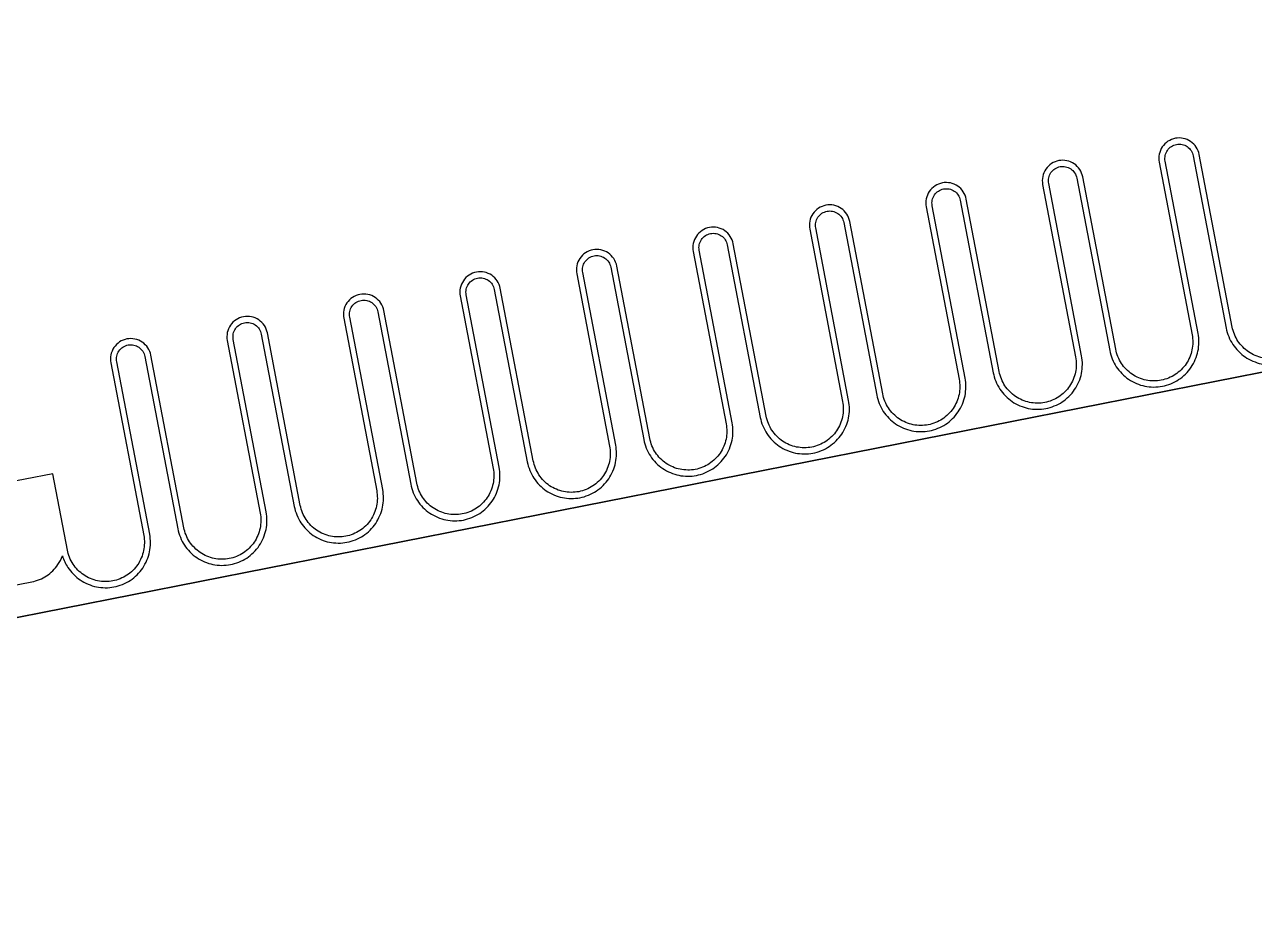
# Model space of a CAD drawing. Header units: millimetres. Extents: x -605 to 8012, y -2292 to 5879.
# Drawn here: x 668.1 to 818.7, y 1739.4 to 1846.6 of the extents above; entities that cross this region are included whole.
import ezdxf

# ---------------------------------------------------------------- set-up
doc = ezdxf.new("R2010")
doc.units = ezdxf.units.MM
doc.header["$LTSCALE"] = 5
doc.layers.get('0').update_dxf_attribs({"lineweight": 25})
doc.layers.add('Arestas Visíveis', color=7, linetype='Continuous', lineweight=35)

msp = doc.modelspace()

# ---------------------------------------------------------------- linework, layer by layer
for p, q in [((811.8267, 1808.75022), (807.79033, 1829.85582)), ((811.22802, 1830.51327), (815.2644, 1809.40767)), ((816.00105, 1809.54855), (811.96467, 1830.65415)), ((807.05368, 1829.71494), (811.09005, 1808.60934)), ((792.7884, 1826.98675), (796.82478, 1805.88116)), ((797.56143, 1806.02204), (793.52505, 1827.12763)), ((796.96275, 1827.78508), (800.99913, 1806.67949)), ((801.73578, 1806.82037), (797.6994, 1827.92596)), ((778.52313, 1824.25856), (782.55951, 1803.15297)), ((783.29615, 1803.29385), (779.25978, 1824.39944)), ((782.69748, 1825.05689), (786.73385, 1803.9513)), ((787.4705, 1804.09218), (783.43413, 1825.19777)), ((768.4322, 1822.32871), (772.46858, 1801.22311)), ((773.20523, 1801.36399), (769.16885, 1822.46959)), ((764.25786, 1821.53038), (768.29423, 1800.42478)), ((769.03088, 1800.56566), (764.99451, 1821.67126)), ((754.16693, 1819.60052), (758.2033, 1798.49493)), ((758.93995, 1798.63581), (754.90358, 1819.7414)), ((749.99258, 1818.80219), (754.02896, 1797.6966)), ((754.76561, 1797.83748), (750.72923, 1818.94307)), ((739.90166, 1816.87233), (743.93803, 1795.76674)), ((744.67468, 1795.90762), (740.6383, 1817.01321)), ((735.72731, 1816.074), (739.76368, 1794.96841)), ((740.50033, 1795.10929), (736.46396, 1816.21488)), ((721.46203, 1813.34582), (725.49841, 1792.24022)), ((726.23506, 1792.3811), (722.19868, 1813.4867)), ((725.63638, 1814.14415), (729.67276, 1793.03855)), ((730.40941, 1793.17943), (726.37303, 1814.28503)), ((707.19676, 1810.61763), (711.23314, 1789.51204)), ((711.96979, 1789.65292), (707.93341, 1810.75851)), ((711.37111, 1811.41596), (715.40748, 1790.31037)), ((716.14413, 1790.45125), (712.10776, 1811.55684)), ((701.87886, 1787.72306), (697.84248, 1808.82865)), ((692.93149, 1807.88944), (696.96786, 1786.78385)), ((697.70451, 1786.92473), (693.66814, 1808.03032)), ((697.10583, 1808.68777), (701.14221, 1787.58218)), ((682.84056, 1805.95959), (686.87693, 1784.85399)), ((687.61358, 1784.99487), (683.57721, 1806.10047)), ((678.66621, 1805.16126), (682.70406, 1784.04797)), ((683.44071, 1784.18885), (679.40286, 1805.30214)), ((671.56604, 1791.58589), (664.19955, 1790.17707)), ((673.34978, 1782.25899), (671.56604, 1791.58589)), ((574.71196, 1760.33632), (669.00308, 1778.36918))]:
    msp.add_line(p, q)
for points, knots in [([(811.96467, 1830.65415), (811.90672, 1830.95719), (811.76756, 1831.30028), (811.42854, 1831.81587), (811.16868, 1832.0796), (810.65815, 1832.4262), (810.31715, 1832.57041), (809.71284, 1832.69526), (809.34261, 1832.698), (809.03957, 1832.64004), (808.73653, 1832.58208), (808.39343, 1832.44293), (807.87784, 1832.1039), (807.61412, 1831.84404), (807.26751, 1831.33352), (807.12331, 1830.99251), (806.99846, 1830.38821), (806.99572, 1830.01798), (807.05368, 1829.71494)], [0.2221444022, 0.2221444022, 0.2221444022, 0.2221444022, 0.2406564375, 0.2406564375, 0.2591684717, 0.2591684717, 0.2776805044, 0.2776805044, 0.2961925361, 0.2961925361, 0.2961925361, 0.3147045678, 0.3147045678, 0.3332166006, 0.3332166006, 0.3517286347, 0.3517286347, 0.37024067, 0.37024067, 0.37024067, 0.37024067]), ([(807.79033, 1829.85582), (807.74976, 1830.06795), (807.75167, 1830.32711), (807.83907, 1830.75012), (807.94001, 1830.98882), (808.18263, 1831.34619), (808.36724, 1831.52809), (808.72816, 1831.76541), (808.96832, 1831.86282), (809.18045, 1831.90339), (809.39258, 1831.94396), (809.65174, 1831.94205), (810.07476, 1831.85465), (810.31346, 1831.75371), (810.67083, 1831.51108), (810.85273, 1831.32647), (811.09005, 1830.96556), (811.18746, 1830.72539), (811.22802, 1830.51327)], [0.1555010815, 0.1555010815, 0.1555010815, 0.1555010815, 0.1684595062, 0.1684595062, 0.1814179302, 0.1814179302, 0.1943763531, 0.1943763531, 0.2073347753, 0.2073347753, 0.2073347753, 0.2202931975, 0.2202931975, 0.2332516204, 0.2332516204, 0.2462100443, 0.2462100443, 0.259168469, 0.259168469, 0.259168469, 0.259168469]), ([(797.6994, 1827.92596), (797.64144, 1828.229), (797.50229, 1828.5721), (797.16326, 1829.08769), (796.9034, 1829.35141), (796.39288, 1829.69802), (796.05187, 1829.84222), (795.44757, 1829.96707), (795.07734, 1829.96981), (794.7743, 1829.91185), (794.47125, 1829.8539), (794.12816, 1829.71474), (793.61257, 1829.37572), (793.34884, 1829.11586), (793.00224, 1828.60533), (792.85803, 1828.26433), (792.73318, 1827.66002), (792.73045, 1827.28979), (792.7884, 1826.98675)], [0.2221444022, 0.2221444022, 0.2221444022, 0.2221444022, 0.2406564375, 0.2406564375, 0.2591684717, 0.2591684717, 0.2776805044, 0.2776805044, 0.2961925361, 0.2961925361, 0.2961925361, 0.3147045678, 0.3147045678, 0.3332166006, 0.3332166006, 0.3517286347, 0.3517286347, 0.37024067, 0.37024067, 0.37024067, 0.37024067]), ([(793.52505, 1827.12763), (793.48448, 1827.33976), (793.4864, 1827.59892), (793.57379, 1828.02194), (793.67474, 1828.26064), (793.91736, 1828.61801), (794.10197, 1828.79991), (794.46288, 1829.03723), (794.70305, 1829.13463), (794.91518, 1829.1752), (795.12731, 1829.21577), (795.38647, 1829.21386), (795.80948, 1829.12646), (796.04818, 1829.02552), (796.40555, 1828.7829), (796.58745, 1828.59829), (796.82477, 1828.23737), (796.92218, 1827.99721), (796.96275, 1827.78508)], [0.1555010815, 0.1555010815, 0.1555010815, 0.1555010815, 0.1684595062, 0.1684595062, 0.1814179302, 0.1814179302, 0.1943763531, 0.1943763531, 0.2073347753, 0.2073347753, 0.2073347753, 0.2202931975, 0.2202931975, 0.2332516204, 0.2332516204, 0.2462100443, 0.2462100443, 0.259168469, 0.259168469, 0.259168469, 0.259168469]), ([(783.43413, 1825.19777), (783.37617, 1825.50082), (783.23702, 1825.84391), (782.89799, 1826.3595), (782.63813, 1826.62323), (782.1276, 1826.96983), (781.7866, 1827.11404), (781.18229, 1827.23889), (780.81206, 1827.24162), (780.50902, 1827.18367), (780.20598, 1827.12571), (779.86289, 1826.98656), (779.3473, 1826.64753), (779.08357, 1826.38767), (778.73697, 1825.87714), (778.59276, 1825.53614), (778.46791, 1824.93183), (778.46517, 1824.5616), (778.52313, 1824.25856)], [0.2221444022, 0.2221444022, 0.2221444022, 0.2221444022, 0.2406564375, 0.2406564375, 0.2591684717, 0.2591684717, 0.2776805044, 0.2776805044, 0.2961925361, 0.2961925361, 0.2961925361, 0.3147045678, 0.3147045678, 0.3332166006, 0.3332166006, 0.3517286347, 0.3517286347, 0.37024067, 0.37024067, 0.37024067, 0.37024067]), ([(779.25978, 1824.39944), (779.21921, 1824.61157), (779.22112, 1824.87073), (779.30852, 1825.29375), (779.40946, 1825.53245), (779.65209, 1825.88982), (779.8367, 1826.07172), (780.19761, 1826.30904), (780.43777, 1826.40645), (780.6499, 1826.44702), (780.86203, 1826.48759), (781.12119, 1826.48567), (781.54421, 1826.39828), (781.78291, 1826.29733), (782.14028, 1826.05471), (782.32218, 1825.8701), (782.5595, 1825.50919), (782.65691, 1825.26902), (782.69748, 1825.05689)], [0.1555010815, 0.1555010815, 0.1555010815, 0.1555010815, 0.1684595062, 0.1684595062, 0.1814179302, 0.1814179302, 0.1943763531, 0.1943763531, 0.2073347753, 0.2073347753, 0.2073347753, 0.2202931975, 0.2202931975, 0.2332516204, 0.2332516204, 0.2462100443, 0.2462100443, 0.259168469, 0.259168469, 0.259168469, 0.259168469]), ([(769.16885, 1822.46959), (769.1109, 1822.77263), (768.97174, 1823.11572), (768.63272, 1823.63131), (768.37286, 1823.89504), (767.86233, 1824.24164), (767.52133, 1824.38585), (766.91702, 1824.5107), (766.54679, 1824.51344), (766.24375, 1824.45548), (765.94071, 1824.39752), (765.59761, 1824.25837), (765.08202, 1823.91934), (764.8183, 1823.65948), (764.47169, 1823.14896), (764.32748, 1822.80795), (764.20263, 1822.20365), (764.1999, 1821.83342), (764.25786, 1821.53038)], [0.2221444022, 0.2221444022, 0.2221444022, 0.2221444022, 0.2406564375, 0.2406564375, 0.2591684717, 0.2591684717, 0.2776805044, 0.2776805044, 0.2961925361, 0.2961925361, 0.2961925361, 0.3147045678, 0.3147045678, 0.3332166006, 0.3332166006, 0.3517286347, 0.3517286347, 0.37024067, 0.37024067, 0.37024067, 0.37024067]), ([(764.99451, 1821.67126), (764.95394, 1821.88339), (764.95585, 1822.14255), (765.04325, 1822.56556), (765.14419, 1822.80426), (765.38681, 1823.16163), (765.57142, 1823.34353), (765.93233, 1823.58085), (766.1725, 1823.67826), (766.38463, 1823.71883), (766.59676, 1823.7594), (766.85592, 1823.75749), (767.27893, 1823.67009), (767.51764, 1823.56915), (767.87501, 1823.32652), (768.05691, 1823.14191), (768.29423, 1822.781), (768.39163, 1822.54083), (768.4322, 1822.32871)], [0.1555010815, 0.1555010815, 0.1555010815, 0.1555010815, 0.1684595062, 0.1684595062, 0.1814179302, 0.1814179302, 0.1943763531, 0.1943763531, 0.2073347753, 0.2073347753, 0.2073347753, 0.2202931975, 0.2202931975, 0.2332516204, 0.2332516204, 0.2462100443, 0.2462100443, 0.259168469, 0.259168469, 0.259168469, 0.259168469]), ([(754.90358, 1819.7414), (754.84562, 1820.04444), (754.70647, 1820.38754), (754.36744, 1820.90313), (754.10758, 1821.16685), (753.59705, 1821.51346), (753.25605, 1821.65766), (752.65175, 1821.78251), (752.28152, 1821.78525), (751.97847, 1821.72729), (751.67543, 1821.66934), (751.33234, 1821.53018), (750.81675, 1821.19116), (750.55302, 1820.9313), (750.20642, 1820.42077), (750.06221, 1820.07977), (749.93736, 1819.47546), (749.93463, 1819.10523), (749.99258, 1818.80219)], [0.2221444022, 0.2221444022, 0.2221444022, 0.2221444022, 0.2406564375, 0.2406564375, 0.2591684717, 0.2591684717, 0.2776805044, 0.2776805044, 0.2961925361, 0.2961925361, 0.2961925361, 0.3147045678, 0.3147045678, 0.3332166006, 0.3332166006, 0.3517286347, 0.3517286347, 0.37024067, 0.37024067, 0.37024067, 0.37024067]), ([(750.72923, 1818.94307), (750.68866, 1819.1552), (750.69058, 1819.41436), (750.77797, 1819.83738), (750.87892, 1820.07608), (751.12154, 1820.43345), (751.30615, 1820.61535), (751.66706, 1820.85267), (751.90723, 1820.95007), (752.11936, 1820.99064), (752.33149, 1821.03121), (752.59065, 1821.0293), (753.01366, 1820.9419), (753.25236, 1820.84096), (753.60973, 1820.59834), (753.79163, 1820.41373), (754.02895, 1820.05281), (754.12636, 1819.81265), (754.16693, 1819.60052)], [0.1555010815, 0.1555010815, 0.1555010815, 0.1555010815, 0.1684595062, 0.1684595062, 0.1814179302, 0.1814179302, 0.1943763531, 0.1943763531, 0.2073347753, 0.2073347753, 0.2073347753, 0.2202931975, 0.2202931975, 0.2332516204, 0.2332516204, 0.2462100443, 0.2462100443, 0.259168469, 0.259168469, 0.259168469, 0.259168469]), ([(740.6383, 1817.01321), (740.58035, 1817.31626), (740.44119, 1817.65935), (740.10217, 1818.17494), (739.84231, 1818.43867), (739.33178, 1818.78527), (738.99078, 1818.92948), (738.38647, 1819.05433), (738.01624, 1819.05706), (737.7132, 1818.99911), (737.41016, 1818.94115), (737.06706, 1818.802), (736.55147, 1818.46297), (736.28775, 1818.20311), (735.94114, 1817.69258), (735.79694, 1817.35158), (735.67209, 1816.74727), (735.66935, 1816.37704), (735.72731, 1816.074)], [0.2221444022, 0.2221444022, 0.2221444022, 0.2221444022, 0.2406564375, 0.2406564375, 0.2591684717, 0.2591684717, 0.2776805044, 0.2776805044, 0.2961925361, 0.2961925361, 0.2961925361, 0.3147045678, 0.3147045678, 0.3332166006, 0.3332166006, 0.3517286347, 0.3517286347, 0.37024067, 0.37024067, 0.37024067, 0.37024067]), ([(736.46396, 1816.21488), (736.42339, 1816.42701), (736.4253, 1816.68617), (736.5127, 1817.10919), (736.61364, 1817.34789), (736.85627, 1817.70526), (737.04087, 1817.88716), (737.40179, 1818.12448), (737.64195, 1818.22189), (737.85408, 1818.26246), (738.06621, 1818.30303), (738.32537, 1818.30111), (738.74839, 1818.21372), (738.98709, 1818.11277), (739.34446, 1817.87015), (739.52636, 1817.68554), (739.76368, 1817.32463), (739.86109, 1817.08446), (739.90166, 1816.87233)], [0.1555010815, 0.1555010815, 0.1555010815, 0.1555010815, 0.1684595062, 0.1684595062, 0.1814179302, 0.1814179302, 0.1943763531, 0.1943763531, 0.2073347753, 0.2073347753, 0.2073347753, 0.2202931979, 0.2202931979, 0.2332516212, 0.2332516212, 0.2462100447, 0.2462100447, 0.259168469, 0.259168469, 0.259168469, 0.259168469]), ([(726.37303, 1814.28503), (726.31507, 1814.58807), (726.17592, 1814.93116), (725.83689, 1815.44675), (725.57703, 1815.71048), (725.06651, 1816.05708), (724.7255, 1816.20129), (724.1212, 1816.32614), (723.75097, 1816.32888), (723.44793, 1816.27092), (723.14488, 1816.21296), (722.80179, 1816.07381), (722.2862, 1815.73478), (722.02247, 1815.47492), (721.67587, 1814.9644), (721.53166, 1814.62339), (721.40681, 1814.01909), (721.40408, 1813.64886), (721.46203, 1813.34582)], [0.2221444022, 0.2221444022, 0.2221444022, 0.2221444022, 0.2406564375, 0.2406564375, 0.2591684717, 0.2591684717, 0.2776805044, 0.2776805044, 0.2961925361, 0.2961925361, 0.2961925361, 0.3147045678, 0.3147045678, 0.3332166006, 0.3332166006, 0.3517286347, 0.3517286347, 0.37024067, 0.37024067, 0.37024067, 0.37024067]), ([(722.19868, 1813.4867), (722.15811, 1813.69883), (722.16003, 1813.95799), (722.24742, 1814.381), (722.34837, 1814.6197), (722.59099, 1814.97707), (722.7756, 1815.15897), (723.13651, 1815.39629), (723.37668, 1815.4937), (723.58881, 1815.53427), (723.80094, 1815.57484), (724.0601, 1815.57293), (724.48311, 1815.48553), (724.72181, 1815.38459), (725.07918, 1815.14196), (725.26109, 1814.95735), (725.4984, 1814.59644), (725.59581, 1814.35627), (725.63638, 1814.14415)], [0.1555010815, 0.1555010815, 0.1555010815, 0.1555010815, 0.1684595062, 0.1684595062, 0.1814179302, 0.1814179302, 0.1943763531, 0.1943763531, 0.2073347753, 0.2073347753, 0.2073347753, 0.2202931975, 0.2202931975, 0.2332516204, 0.2332516204, 0.2462100443, 0.2462100443, 0.259168469, 0.259168469, 0.259168469, 0.259168469]), ([(712.10776, 1811.55684), (712.0498, 1811.85988), (711.91065, 1812.20298), (711.57162, 1812.71857), (711.31176, 1812.98229), (710.80123, 1813.3289), (710.46023, 1813.4731), (709.85592, 1813.59795), (709.48569, 1813.60069), (709.18265, 1813.54273), (708.87961, 1813.48478), (708.53652, 1813.34562), (708.02093, 1813.0066), (707.7572, 1812.74674), (707.4106, 1812.23621), (707.26639, 1811.89521), (707.14154, 1811.2909), (707.1388, 1810.92067), (707.19676, 1810.61763)], [0.2221444022, 0.2221444022, 0.2221444022, 0.2221444022, 0.2406564375, 0.2406564375, 0.2591684717, 0.2591684717, 0.2776805044, 0.2776805044, 0.2961925361, 0.2961925361, 0.2961925361, 0.3147045678, 0.3147045678, 0.3332166006, 0.3332166006, 0.3517286347, 0.3517286347, 0.37024067, 0.37024067, 0.37024067, 0.37024067]), ([(707.93341, 1810.75851), (707.89284, 1810.97064), (707.89475, 1811.2298), (707.98215, 1811.65282), (708.08309, 1811.89152), (708.32572, 1812.24889), (708.51033, 1812.43079), (708.87124, 1812.66811), (709.11141, 1812.76551), (709.32353, 1812.80608), (709.53566, 1812.84665), (709.79482, 1812.84474), (710.21784, 1812.75734), (710.45654, 1812.6564), (710.81391, 1812.41378), (710.99581, 1812.22917), (711.23313, 1811.86825), (711.33054, 1811.62809), (711.37111, 1811.41596)], [0.1555010815, 0.1555010815, 0.1555010815, 0.1555010815, 0.1684595062, 0.1684595062, 0.1814179302, 0.1814179302, 0.1943763531, 0.1943763531, 0.2073347753, 0.2073347753, 0.2073347753, 0.2202931975, 0.2202931975, 0.2332516204, 0.2332516204, 0.2462100443, 0.2462100443, 0.259168469, 0.259168469, 0.259168469, 0.259168469]), ([(697.84248, 1808.82865), (697.78453, 1809.1317), (697.64537, 1809.47479), (697.30635, 1809.99038), (697.04649, 1810.25411), (696.53596, 1810.60071), (696.19496, 1810.74492), (695.59065, 1810.86977), (695.22042, 1810.8725), (694.91738, 1810.81455), (694.61434, 1810.75659), (694.27124, 1810.61744), (693.75565, 1810.27841), (693.49193, 1810.01855), (693.14532, 1809.50802), (693.00111, 1809.16702), (692.87626, 1808.56271), (692.87353, 1808.19248), (692.93149, 1807.88944)], [0.2221444022, 0.2221444022, 0.2221444022, 0.2221444022, 0.2406564375, 0.2406564375, 0.2591684717, 0.2591684717, 0.2776805044, 0.2776805044, 0.2961925361, 0.2961925361, 0.2961925361, 0.3147045678, 0.3147045678, 0.3332166006, 0.3332166006, 0.3517286347, 0.3517286347, 0.37024067, 0.37024067, 0.37024067, 0.37024067]), ([(815.2644, 1809.40767), (815.39218, 1808.73954), (815.69898, 1807.9831), (816.44646, 1806.84634), (817.01938, 1806.26489), (818.14497, 1805.50071), (818.8968, 1805.18277), (820.22915, 1804.9075), (821.04542, 1804.90147), (822.38169, 1805.15703), (823.13813, 1805.46383), (824.27489, 1806.21131), (824.85634, 1806.78423), (825.62052, 1807.90983), (825.93846, 1808.66166), (826.21373, 1809.99401), (826.21976, 1810.81028), (826.09198, 1811.47841)], [0.1632585114, 0.1632585114, 0.1632585114, 0.1632585114, 0.2040731471, 0.2040731471, 0.2448877788, 0.2448877788, 0.2857024047, 0.2857024047, 0.3265170254, 0.3265170254, 0.367331646, 0.367331646, 0.4081462719, 0.4081462719, 0.4489609036, 0.4489609036, 0.4897755393, 0.4897755393, 0.4897755393, 0.4897755393]), ([(825.35533, 1811.33753), (825.46572, 1810.76031), (825.46051, 1810.05511), (825.2227, 1808.90405), (824.94802, 1808.25452), (824.28782, 1807.28209), (823.78549, 1806.78712), (822.80341, 1806.14135), (822.1499, 1805.87629), (820.99545, 1805.65551), (820.29025, 1805.66072), (819.13919, 1805.89853), (818.48967, 1806.17321), (817.51723, 1806.83341), (817.02226, 1807.33574), (816.3765, 1808.31782), (816.11144, 1808.97133), (816.00105, 1809.54855)], [0.1410440705, 0.1410440705, 0.1410440705, 0.1410440705, 0.1763050948, 0.1763050948, 0.2115661156, 0.2115661156, 0.2468271314, 0.2468271314, 0.2820881428, 0.2820881428, 0.3173491542, 0.3173491542, 0.3526101701, 0.3526101701, 0.3878711909, 0.3878711909, 0.4231322152, 0.4231322152, 0.4231322152, 0.4231322152]), ([(693.66814, 1808.03032), (693.62757, 1808.24245), (693.62948, 1808.50161), (693.71688, 1808.92463), (693.81782, 1809.16333), (694.06044, 1809.5207), (694.24505, 1809.7026), (694.60596, 1809.93992), (694.84613, 1810.03733), (695.05826, 1810.0779), (695.27039, 1810.11847), (695.52955, 1810.11655), (695.95256, 1810.02916), (696.19127, 1809.92821), (696.54864, 1809.68559), (696.73054, 1809.50098), (696.96786, 1809.14007), (697.06526, 1808.8999), (697.10583, 1808.68777)], [0.1555010815, 0.1555010815, 0.1555010815, 0.1555010815, 0.1684595062, 0.1684595062, 0.1814179302, 0.1814179302, 0.1943763531, 0.1943763531, 0.2073347753, 0.2073347753, 0.2073347753, 0.2202931975, 0.2202931975, 0.2332516204, 0.2332516204, 0.2462100443, 0.2462100443, 0.259168469, 0.259168469, 0.259168469, 0.259168469]), ([(800.99913, 1806.67949), (801.1269, 1806.01135), (801.43371, 1805.25491), (802.18118, 1804.11815), (802.75411, 1803.5367), (803.8797, 1802.77252), (804.63153, 1802.45458), (805.96388, 1802.17931), (806.78015, 1802.17329), (808.11642, 1802.42884), (808.87286, 1802.73565), (810.00962, 1803.48312), (810.59107, 1804.05605), (811.35525, 1805.18164), (811.67319, 1805.93347), (811.94845, 1807.26582), (811.95448, 1808.08209), (811.8267, 1808.75022)], [0.1632585114, 0.1632585114, 0.1632585114, 0.1632585114, 0.2040731471, 0.2040731471, 0.2448877788, 0.2448877788, 0.2857024047, 0.2857024047, 0.3265170254, 0.3265170254, 0.367331646, 0.367331646, 0.4081462719, 0.4081462719, 0.4489609036, 0.4489609036, 0.4897755393, 0.4897755393, 0.4897755393, 0.4897755393]), ([(683.57721, 1806.10047), (683.51925, 1806.40351), (683.3801, 1806.7466), (683.04107, 1807.26219), (682.78121, 1807.52592), (682.27068, 1807.87252), (681.92968, 1808.01673), (681.32538, 1808.14158), (680.95515, 1808.14432), (680.6521, 1808.08636), (680.34906, 1808.0284), (680.00597, 1807.88925), (679.49038, 1807.55022), (679.22665, 1807.29036), (678.88005, 1806.77984), (678.73584, 1806.43883), (678.61099, 1805.83453), (678.60826, 1805.4643), (678.66621, 1805.16126)], [0.2221444022, 0.2221444022, 0.2221444022, 0.2221444022, 0.2406564375, 0.2406564375, 0.2591684717, 0.2591684717, 0.2776805044, 0.2776805044, 0.2961925361, 0.2961925361, 0.2961925361, 0.3147045678, 0.3147045678, 0.3332166006, 0.3332166006, 0.3517286347, 0.3517286347, 0.37024067, 0.37024067, 0.37024067, 0.37024067]), ([(679.40286, 1805.30214), (679.36229, 1805.51427), (679.36421, 1805.77343), (679.4516, 1806.19644), (679.55255, 1806.43514), (679.79517, 1806.79251), (679.97978, 1806.97441), (680.34069, 1807.21173), (680.58086, 1807.30914), (680.79299, 1807.34971), (681.00512, 1807.39028), (681.26428, 1807.38837), (681.68729, 1807.30097), (681.92599, 1807.20003), (682.28336, 1806.9574), (682.46526, 1806.77279), (682.70258, 1806.41188), (682.79999, 1806.17171), (682.84056, 1805.95959)], [0.1555010815, 0.1555010815, 0.1555010815, 0.1555010815, 0.1684595062, 0.1684595062, 0.1814179302, 0.1814179302, 0.1943763531, 0.1943763531, 0.2073347753, 0.2073347753, 0.2073347753, 0.2202931975, 0.2202931975, 0.2332516204, 0.2332516204, 0.2462100443, 0.2462100443, 0.259168469, 0.259168469, 0.259168469, 0.259168469]), ([(811.09005, 1808.60934), (811.20045, 1808.03212), (811.19524, 1807.32692), (810.95743, 1806.17586), (810.68275, 1805.52633), (810.02255, 1804.5539), (809.52022, 1804.05893), (808.53814, 1803.41316), (807.88462, 1803.14811), (806.73018, 1802.92732), (806.02498, 1802.93253), (804.87392, 1803.17034), (804.22439, 1803.44502), (803.25196, 1804.10522), (802.75699, 1804.60755), (802.11122, 1805.58963), (801.84617, 1806.24315), (801.73578, 1806.82037)], [0.1410440705, 0.1410440705, 0.1410440705, 0.1410440705, 0.1763050948, 0.1763050948, 0.2115661156, 0.2115661156, 0.2468271314, 0.2468271314, 0.2820881428, 0.2820881428, 0.3173491542, 0.3173491542, 0.3526101701, 0.3526101701, 0.3878711909, 0.3878711909, 0.4231322152, 0.4231322152, 0.4231322152, 0.4231322152]), ([(786.73385, 1803.9513), (786.86163, 1803.28316), (787.16843, 1802.52672), (787.91591, 1801.38997), (788.48884, 1800.80851), (789.61443, 1800.04433), (790.36626, 1799.72639), (791.6986, 1799.45113), (792.51488, 1799.4451), (793.85114, 1799.70066), (794.60759, 1800.00746), (795.74434, 1800.75493), (796.32579, 1801.32786), (797.08997, 1802.45345), (797.40792, 1803.20528), (797.68318, 1804.53763), (797.68921, 1805.3539), (797.56143, 1806.02204)], [0.1632585114, 0.1632585114, 0.1632585114, 0.1632585114, 0.2040731471, 0.2040731471, 0.2448877788, 0.2448877788, 0.2857024047, 0.2857024047, 0.3265170254, 0.3265170254, 0.367331646, 0.367331646, 0.4081462719, 0.4081462719, 0.4489609036, 0.4489609036, 0.4897755393, 0.4897755393, 0.4897755393, 0.4897755393]), ([(796.82478, 1805.88116), (796.93517, 1805.30393), (796.92996, 1804.59873), (796.69215, 1803.44767), (796.41747, 1802.79815), (795.75728, 1801.82571), (795.25494, 1801.33074), (794.27286, 1800.68498), (793.61935, 1800.41992), (792.46491, 1800.19914), (791.7597, 1800.20434), (790.60865, 1800.44215), (789.95912, 1800.71683), (788.98669, 1801.37703), (788.49172, 1801.87937), (787.84595, 1802.86144), (787.58089, 1803.51496), (787.4705, 1804.09218)], [0.1410440705, 0.1410440705, 0.1410440705, 0.1410440705, 0.1763050948, 0.1763050948, 0.2115661156, 0.2115661156, 0.2468271314, 0.2468271314, 0.2820881428, 0.2820881428, 0.3173491542, 0.3173491542, 0.3526101701, 0.3526101701, 0.3878711909, 0.3878711909, 0.4231322152, 0.4231322152, 0.4231322152, 0.4231322152]), ([(772.46858, 1801.22311), (772.59636, 1800.55498), (772.90316, 1799.79854), (773.65063, 1798.66178), (774.22356, 1798.08033), (775.34915, 1797.31615), (776.10098, 1796.99821), (777.43333, 1796.72294), (778.2496, 1796.71691), (779.58587, 1796.97247), (780.34231, 1797.27927), (781.47907, 1798.02675), (782.06052, 1798.59967), (782.8247, 1799.72527), (783.14264, 1800.4771), (783.41791, 1801.80945), (783.42393, 1802.62572), (783.29615, 1803.29385)], [0.1632585114, 0.1632585114, 0.1632585114, 0.1632585114, 0.2040731471, 0.2040731471, 0.2448877788, 0.2448877788, 0.2857024047, 0.2857024047, 0.3265170254, 0.3265170254, 0.367331646, 0.367331646, 0.4081462719, 0.4081462719, 0.4489609036, 0.4489609036, 0.4897755393, 0.4897755393, 0.4897755393, 0.4897755393]), ([(782.55951, 1803.15297), (782.6699, 1802.57575), (782.66469, 1801.87055), (782.42688, 1800.71949), (782.1522, 1800.06996), (781.492, 1799.09753), (780.98967, 1798.60256), (780.00759, 1797.95679), (779.35408, 1797.69173), (778.19963, 1797.47095), (777.49443, 1797.47616), (776.34337, 1797.71397), (775.69384, 1797.98865), (774.72141, 1798.64885), (774.22644, 1799.15118), (773.58068, 1800.13326), (773.31562, 1800.78677), (773.20523, 1801.36399)], [0.1410440705, 0.1410440705, 0.1410440705, 0.1410440705, 0.1763050948, 0.1763050948, 0.2115661156, 0.2115661156, 0.2468271314, 0.2468271314, 0.2820881428, 0.2820881428, 0.3173491542, 0.3173491542, 0.3526101701, 0.3526101701, 0.3878711909, 0.3878711909, 0.4231322152, 0.4231322152, 0.4231322152, 0.4231322152]), ([(758.2033, 1798.49493), (758.33108, 1797.82679), (758.63789, 1797.07035), (759.38536, 1795.93359), (759.95829, 1795.35214), (761.08388, 1794.58796), (761.83571, 1794.27002), (763.16806, 1793.99475), (763.98433, 1793.98873), (765.3206, 1794.24428), (766.07704, 1794.55109), (767.21379, 1795.29856), (767.79525, 1795.87149), (768.55943, 1796.99708), (768.87737, 1797.74891), (769.15263, 1799.08126), (769.15866, 1799.89753), (769.03088, 1800.56566)], [0.1632585114, 0.1632585114, 0.1632585114, 0.1632585114, 0.2040731471, 0.2040731471, 0.2448877788, 0.2448877788, 0.2857024047, 0.2857024047, 0.3265170254, 0.3265170254, 0.367331646, 0.367331646, 0.4081462719, 0.4081462719, 0.4489609036, 0.4489609036, 0.4897755393, 0.4897755393, 0.4897755393, 0.4897755393]), ([(768.29423, 1800.42478), (768.40462, 1799.84756), (768.39942, 1799.14236), (768.16161, 1797.9913), (767.88693, 1797.34177), (767.22673, 1796.36934), (766.72439, 1795.87437), (765.74232, 1795.2286), (765.0888, 1794.96355), (763.93436, 1794.74276), (763.22916, 1794.74797), (762.0781, 1794.98578), (761.42857, 1795.26046), (760.45614, 1795.92066), (759.96117, 1796.42299), (759.3154, 1797.40507), (759.05035, 1798.05859), (758.93995, 1798.63581)], [0.1410440705, 0.1410440705, 0.1410440705, 0.1410440705, 0.1763050948, 0.1763050948, 0.2115661156, 0.2115661156, 0.2468271314, 0.2468271314, 0.2820881428, 0.2820881428, 0.3173491542, 0.3173491542, 0.3526101701, 0.3526101701, 0.3878711909, 0.3878711909, 0.4231322152, 0.4231322152, 0.4231322152, 0.4231322152]), ([(743.93803, 1795.76674), (744.06581, 1795.0986), (744.37261, 1794.34216), (745.12009, 1793.20541), (745.69301, 1792.62395), (746.8186, 1791.85977), (747.57043, 1791.54183), (748.90278, 1791.26657), (749.71905, 1791.26054), (751.05532, 1791.5161), (751.81176, 1791.8229), (752.94852, 1792.57037), (753.52997, 1793.1433), (754.29415, 1794.26889), (754.61209, 1795.02072), (754.88736, 1796.35307), (754.89339, 1797.16934), (754.76561, 1797.83748)], [0.1632585114, 0.1632585114, 0.1632585114, 0.1632585114, 0.2040731471, 0.2040731471, 0.2448877788, 0.2448877788, 0.2857024047, 0.2857024047, 0.3265170254, 0.3265170254, 0.367331646, 0.367331646, 0.4081462719, 0.4081462719, 0.4489609036, 0.4489609036, 0.4897755393, 0.4897755393, 0.4897755393, 0.4897755393]), ([(754.02896, 1797.6966), (754.13935, 1797.11937), (754.13414, 1796.41417), (753.89633, 1795.26311), (753.62165, 1794.61359), (752.96145, 1793.64115), (752.45912, 1793.14618), (751.47704, 1792.50042), (750.82353, 1792.23536), (749.66908, 1792.01458), (748.96388, 1792.01978), (747.81282, 1792.25759), (747.1633, 1792.53227), (746.19086, 1793.19247), (745.69589, 1793.69481), (745.05013, 1794.67688), (744.78507, 1795.3304), (744.67468, 1795.90762)], [0.1410440705, 0.1410440705, 0.1410440705, 0.1410440705, 0.1763050927, 0.1763050927, 0.2115661115, 0.2115661115, 0.2468271294, 0.2468271294, 0.2820881428, 0.2820881428, 0.3173491542, 0.3173491542, 0.3526101701, 0.3526101701, 0.3878711909, 0.3878711909, 0.4231322152, 0.4231322152, 0.4231322152, 0.4231322152]), ([(729.67276, 1793.03855), (729.80053, 1792.37042), (730.10734, 1791.61398), (730.85481, 1790.47722), (731.42774, 1789.89577), (732.55333, 1789.13159), (733.30516, 1788.81365), (734.63751, 1788.53838), (735.45378, 1788.53235), (736.79005, 1788.78791), (737.54649, 1789.09471), (738.68325, 1789.84219), (739.2647, 1790.41511), (740.02888, 1791.54071), (740.34682, 1792.29254), (740.62208, 1793.62489), (740.62811, 1794.44116), (740.50033, 1795.10929)], [0.1632585114, 0.1632585114, 0.1632585114, 0.1632585114, 0.2040731471, 0.2040731471, 0.2448877788, 0.2448877788, 0.2857024047, 0.2857024047, 0.3265170254, 0.3265170254, 0.367331646, 0.367331646, 0.4081462719, 0.4081462719, 0.4489609036, 0.4489609036, 0.4897755393, 0.4897755393, 0.4897755393, 0.4897755393]), ([(739.76368, 1794.96841), (739.87408, 1794.39119), (739.86887, 1793.68599), (739.63106, 1792.53493), (739.35638, 1791.8854), (738.69618, 1790.91297), (738.19385, 1790.418), (737.21177, 1789.77223), (736.55825, 1789.50717), (735.40381, 1789.28639), (734.69861, 1789.2916), (733.54755, 1789.52941), (732.89802, 1789.80409), (731.92559, 1790.46429), (731.43062, 1790.96662), (730.78486, 1791.9487), (730.5198, 1792.60221), (730.40941, 1793.17943)], [0.1410440705, 0.1410440705, 0.1410440705, 0.1410440705, 0.1763050927, 0.1763050927, 0.2115661115, 0.2115661115, 0.2468271294, 0.2468271294, 0.2820881428, 0.2820881428, 0.3173491542, 0.3173491542, 0.3526101701, 0.3526101701, 0.3878711909, 0.3878711909, 0.4231322152, 0.4231322152, 0.4231322152, 0.4231322152]), ([(715.40748, 1790.31037), (715.53526, 1789.64223), (715.84207, 1788.88579), (716.58954, 1787.74903), (717.16247, 1787.16758), (718.28806, 1786.4034), (719.03989, 1786.08546), (720.37224, 1785.81019), (721.18851, 1785.80417), (722.52477, 1786.05972), (723.28122, 1786.36653), (724.41797, 1787.114), (724.99942, 1787.68693), (725.7636, 1788.81252), (726.08155, 1789.56435), (726.35681, 1790.8967), (726.36284, 1791.71297), (726.23506, 1792.3811)], [0.1632585114, 0.1632585114, 0.1632585114, 0.1632585114, 0.2040731471, 0.2040731471, 0.2448877788, 0.2448877788, 0.2857024047, 0.2857024047, 0.3265170254, 0.3265170254, 0.367331646, 0.367331646, 0.4081462719, 0.4081462719, 0.4489609036, 0.4489609036, 0.4897755393, 0.4897755393, 0.4897755393, 0.4897755393]), ([(725.49841, 1792.24022), (725.6088, 1791.663), (725.60359, 1790.9578), (725.36578, 1789.80674), (725.0911, 1789.15721), (724.43091, 1788.18478), (723.92857, 1787.68981), (722.94649, 1787.04404), (722.29298, 1786.77899), (721.13854, 1786.5582), (720.43334, 1786.56341), (719.28228, 1786.80122), (718.63275, 1787.0759), (717.66032, 1787.7361), (717.16535, 1788.23843), (716.51958, 1789.22051), (716.25452, 1789.87403), (716.14413, 1790.45125)], [0.1410440705, 0.1410440705, 0.1410440705, 0.1410440705, 0.1763050927, 0.1763050927, 0.2115661115, 0.2115661115, 0.2468271294, 0.2468271294, 0.2820881428, 0.2820881428, 0.3173491542, 0.3173491542, 0.3526101701, 0.3526101701, 0.3878711909, 0.3878711909, 0.4231322152, 0.4231322152, 0.4231322152, 0.4231322152]), ([(701.14221, 1787.58218), (701.26999, 1786.91404), (701.57679, 1786.1576), (702.32426, 1785.02085), (702.89719, 1784.43939), (704.02278, 1783.67521), (704.77461, 1783.35727), (706.10696, 1783.08201), (706.92323, 1783.07598), (708.2595, 1783.33154), (709.01594, 1783.63834), (710.1527, 1784.38581), (710.73415, 1784.95874), (711.49833, 1786.08433), (711.81627, 1786.83616), (712.09154, 1788.16851), (712.09756, 1788.98478), (711.96979, 1789.65292)], [0.1632585114, 0.1632585114, 0.1632585114, 0.1632585114, 0.2040731471, 0.2040731471, 0.2448877788, 0.2448877788, 0.2857024047, 0.2857024047, 0.3265170254, 0.3265170254, 0.367331646, 0.367331646, 0.4081462719, 0.4081462719, 0.4489609036, 0.4489609036, 0.4897755393, 0.4897755393, 0.4897755393, 0.4897755393]), ([(711.23314, 1789.51204), (711.34353, 1788.93481), (711.33832, 1788.22961), (711.10051, 1787.07855), (710.82583, 1786.42903), (710.16563, 1785.45659), (709.6633, 1784.96162), (708.68122, 1784.31586), (708.02771, 1784.0508), (706.87326, 1783.83002), (706.16806, 1783.83522), (705.017, 1784.07303), (704.36748, 1784.34771), (703.39504, 1785.00791), (702.90007, 1785.51025), (702.25431, 1786.49232), (701.98925, 1787.14584), (701.87886, 1787.72306)], [0.1410440705, 0.1410440705, 0.1410440705, 0.1410440705, 0.1763050948, 0.1763050948, 0.2115661156, 0.2115661156, 0.2468271314, 0.2468271314, 0.2820881428, 0.2820881428, 0.3173491542, 0.3173491542, 0.3526101701, 0.3526101701, 0.3878711909, 0.3878711909, 0.4231322152, 0.4231322152, 0.4231322152, 0.4231322152]), ([(686.87693, 1784.85399), (687.00471, 1784.18586), (687.31152, 1783.42942), (688.05899, 1782.29266), (688.63192, 1781.71121), (689.75751, 1780.94703), (690.50934, 1780.62909), (691.84169, 1780.35382), (692.65796, 1780.34779), (693.99423, 1780.60335), (694.75067, 1780.91015), (695.88742, 1781.65763), (696.46888, 1782.23055), (697.23306, 1783.35615), (697.551, 1784.10798), (697.82626, 1785.44033), (697.83229, 1786.2566), (697.70451, 1786.92473)], [0.1632585114, 0.1632585114, 0.1632585114, 0.1632585114, 0.2040731447, 0.2040731447, 0.244887774, 0.244887774, 0.2857024023, 0.2857024023, 0.3265170254, 0.3265170254, 0.367331646, 0.367331646, 0.4081462719, 0.4081462719, 0.4489609036, 0.4489609036, 0.4897755393, 0.4897755393, 0.4897755393, 0.4897755393]), ([(696.96786, 1786.78385), (697.07825, 1786.20663), (697.07305, 1785.50143), (696.83524, 1784.35037), (696.56056, 1783.70084), (695.90036, 1782.72841), (695.39802, 1782.23344), (694.41595, 1781.58767), (693.76243, 1781.32261), (692.60799, 1781.10183), (691.90279, 1781.10704), (690.75173, 1781.34485), (690.1022, 1781.61953), (689.12977, 1782.27972), (688.6348, 1782.78206), (687.98903, 1783.76414), (687.72398, 1784.41765), (687.61358, 1784.99487)], [0.1410440705, 0.1410440705, 0.1410440705, 0.1410440705, 0.1763050927, 0.1763050927, 0.2115661115, 0.2115661115, 0.2468271294, 0.2468271294, 0.2820881428, 0.2820881428, 0.3173491542, 0.3173491542, 0.3526101701, 0.3526101701, 0.3878711909, 0.3878711909, 0.4231322152, 0.4231322152, 0.4231322152, 0.4231322152]), ([(672.75411, 1781.54768), (672.90777, 1781.04312), (673.15116, 1780.53622), (673.79519, 1779.55678), (674.36812, 1778.97532), (675.49371, 1778.21115), (676.24554, 1777.8932), (677.57789, 1777.61794), (678.39416, 1777.61191), (679.73043, 1777.86747), (680.48687, 1778.17427), (681.62362, 1778.92174), (682.20507, 1779.49467), (682.96925, 1780.62026), (683.2872, 1781.37209), (683.56246, 1782.70444), (683.56849, 1783.52071), (683.44071, 1784.18885)], [0.1745551819, 0.1745551819, 0.1745551819, 0.1745551819, 0.2040731471, 0.2040731471, 0.2448877788, 0.2448877788, 0.2857024048, 0.2857024048, 0.3265170254, 0.3265170254, 0.367331646, 0.367331646, 0.4081462719, 0.4081462719, 0.4489609036, 0.4489609036, 0.4897755393, 0.4897755393, 0.4897755393, 0.4897755393]), ([(682.70406, 1784.04797), (682.81445, 1783.47074), (682.80924, 1782.76554), (682.57143, 1781.61448), (682.29675, 1780.96496), (681.63656, 1779.99252), (681.13422, 1779.49755), (680.15214, 1778.85179), (679.49863, 1778.58673), (678.34419, 1778.36595), (677.63899, 1778.37115), (676.48793, 1778.60896), (675.8384, 1778.88364), (674.86597, 1779.54384), (674.371, 1780.04618), (673.72523, 1781.02825), (673.46017, 1781.68177), (673.34978, 1782.25899)], [0.1410440705, 0.1410440705, 0.1410440705, 0.1410440705, 0.1763050948, 0.1763050948, 0.2115661156, 0.2115661156, 0.2468271314, 0.2468271314, 0.2820881428, 0.2820881428, 0.3173491542, 0.3173491542, 0.3526101701, 0.3526101701, 0.3878711909, 0.3878711909, 0.4231322152, 0.4231322152, 0.4231322152, 0.4231322152]), ([(669.00308, 1778.36918), (669.60916, 1778.4851), (670.29535, 1778.76341), (671.32653, 1779.44146), (671.85398, 1779.96118), (672.41361, 1780.78548), (672.61146, 1781.16148), (672.75411, 1781.54768)], [0.29619254812, 0.29619254812, 0.29619254812, 0.29619254812, 0.33321661023, 0.33321661023, 0.37024067677, 0.37024067677, 0.39299592187, 0.39299592187, 0.39299592187, 0.39299592187])]:
    msp.add_open_spline(points, degree=3, knots=knots)
at = {"layer": 'Arestas Visíveis'}
msp.add_line((1035.36701, 1846.55587), (262.28947, 1694.18337), dxfattribs=at)

doc.saveas('drawing.dxf')
